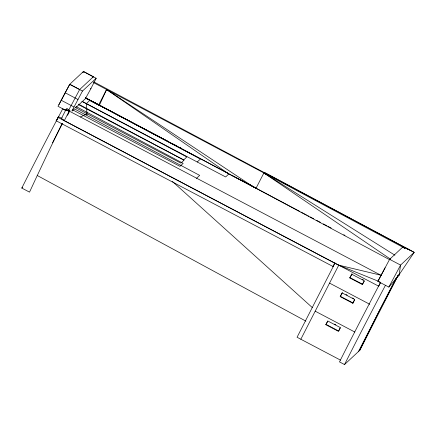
<?xml version="1.0" encoding="UTF-8"?>
<svg xmlns="http://www.w3.org/2000/svg" width="436" height="436" viewBox="0 0 436 436"><rect width="100%" height="100%" fill="white"/><g stroke="black" fill="none" stroke-linecap="round" stroke-linejoin="round"><path stroke-width="0.65" d="M399.403 274.01L399.125 275.121L388.847 287.095L377.903 281.334L389.626 259.322L402.662 247.152L405.18 248.476L263.889 172.945L93.522 82.595M380.421 282.659L378.644 286.011A290.507 18.443 -62.2 0 0 339.497 361.902L344.527 364.55L359.755 350.342L378.9 311.615L398.052 275.508L395.588 279.58M377.903 281.334L381.108 275.252M58.876 104.771L69.706 84.317L83.494 71.45L93.489 76.845L92.694 77.385M333.605 265.851L332.946 266.467L56.168 120.767L58.582 116.723L61.525 118.27M57.116 119.584L58.582 116.723M82.802 72.708L83.407 71.537L96.182 78.262L91.075 88.241M82.878 72.659L83.494 71.45M65.94 109.665L69.084 111.322L65.94 109.665L66.861 108.864L70 110.521L69.084 111.322L64.457 120.358L61.313 118.701L65.94 109.665L67.286 108.406M67.536 115.338L69.689 111.12M71.94 110.929L82.48 91.042L96.182 78.262M332.946 266.467L334.646 263.093M335.066 262.99L297.063 337.257L340.478 360.109M300.835 339.241L338.821 265.012M325.839 324.695L327.752 320.956L340.331 327.578L338.412 331.316L325.839 324.695L327.774 321.212M340.2 296.633L342.113 292.894L354.691 299.51L352.773 303.254L340.2 296.633L342.413 292.616M349.776 277.923L351.983 273.906L349.776 277.923L362.349 284.545L364.289 281.062M362.349 284.545L364.262 280.8L351.688 274.184M340.353 327.834L338.712 331.038L326.133 324.422M352.773 303.254L354.713 299.772M380.356 282.997L378.715 286.207L57.923 117.339M358.468 351.541L395.839 278.511M359.755 350.342L398.052 275.508M399.365 273.89L398.466 275.645L414.2 252.362L93.702 81.821M389.528 259.643L256.019 188.27L263.889 172.945L394.902 255.207M52.533 142.763L62.517 123.404M68.823 109.872L79.652 89.554L93.353 76.769M385.451 285.308L383.675 288.659A290.507 18.443 -62.2 0 0 344.527 364.55M388.847 287.095L400.57 265.083L414.2 252.362L405.769 247.926M380.579 276.244L385.097 267.769M67.902 110.395L381.042 275.318M63.002 120.014L338.418 265.077L381.097 275.263M338.418 265.077L378.116 281.138M87.587 99.021L85.303 97.877L98.694 104.874L106.591 89.522L253.387 186.875L256.068 188.227L98.77 104.804L99.408 105.245L106.591 89.522L228.84 173.953L256.068 188.227L242.808 181.016M56.168 120.767L56.827 120.151M72.142 111.038L74.093 109.213M75.564 107.845L78.496 105.109M79.472 104.199L85.342 98.721L91.02 88.432L90.416 88.857M80.475 117.011L85.93 114.308L87.047 114.853L86.328 103.632L89.565 100.607L90.306 100.58L98.694 104.874M62.054 123.611A290.649 19.571 -64 0 0 29.528 192.134L21.8 188.069L22.59 187.327M183.681 159.908L186.848 156.955L81.93 101.299L225.63 176.945L228.84 173.953M197.225 161.996L200.435 158.998L85.527 98.04M196.473 178.379L199.683 175.386L73.935 108.635M61.313 118.701L62.234 117.894M398.073 275.906L399.125 275.121L400.57 265.083L389.626 259.322M406.319 248.607L408.875 249.517M69.706 84.317L82.48 91.042M148.109 130.855L85.303 97.871M149.314 131.487L154.726 134.332M155.93 134.964L161.342 137.809M162.541 138.441L163.745 139.073M164.95 139.705L167.953 141.286M173.365 144.065L176.972 146.027M179.981 147.548L181.185 148.24M65.177 92.764L77.951 99.49M78.436 104.575L183.638 159.952M75.156 107.463L180.88 163.119L184.09 160.126L78.567 104.15M61.187 100.247L73.962 106.973M72.616 109.845L179.959 166.35L183.169 163.353L76.049 106.526M378.617 281.405L380.628 282.463M362.163 279.263L363.362 279.896M350.07 277.65L362.648 284.267M329.556 283.117L369.799 304.301M346.004 294.507L347.203 295.139M352.593 297.973L353.787 298.606M340.494 296.355L353.073 302.976M315.195 311.179L354.839 332.047M334.635 324.144L335.834 324.776M79.652 89.554L69.738 84.284L58.021 106.302L66.201 110.646L62.719 108.826L56.473 120.674A290.507 18.443 -62.2 0 0 21.8 188.069M85.707 97.871L228.448 173.583M232.655 175.812L299.924 211.487M301.123 212.125L306.53 214.992M307.734 215.629L308.933 216.267M310.138 216.905L313.74 218.812M316.743 220.409L320.351 222.316M323.354 223.913L326.956 225.826M328.161 226.458L331.164 228.055M343.781 234.742L344.98 235.38M88.295 99.397L98.618 104.874M264.543 172.427L410.799 250.575M37.196 175.468L305.892 321.141M255.382 187.856L256.019 188.27M263.889 172.945L390.552 259.202M172.384 181.436L312.28 307.549"/></g></svg>
